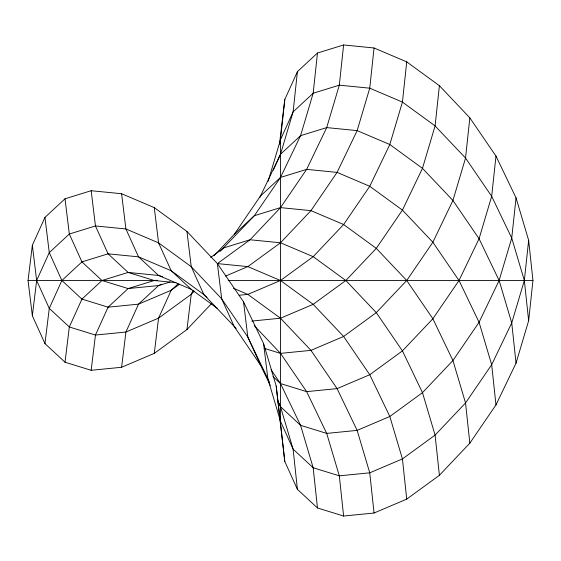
<?xml version="1.0" encoding="UTF-8"?>
<svg xmlns="http://www.w3.org/2000/svg" width="561" height="561" viewBox="0 0 561 561"><rect width="100%" height="100%" fill="white"/><g stroke="black" fill="none" stroke-linecap="round" stroke-linejoin="round"><path stroke-width="0.84" d="M279.49 144.156L284.799 99.507L297.414 71.64L317.47 53.029L343.613 44.964L374.054 47.98L406.725 61.871L439.396 85.7L469.838 117.838L495.98 156.091L516.036 197.858L528.651 240.29L532.95 280.5L528.651 320.71L516.036 363.142L495.98 404.909L469.838 443.162L439.396 475.3L406.725 499.129L374.054 513.02L343.613 516.036L317.47 507.971L297.414 489.36L284.799 461.493L276.201 386.045L263.586 343.613L243.53 301.846L217.388 263.586L186.946 231.448L154.275 207.619L121.604 193.727L91.163 190.712L65.02 198.783L44.964 217.388L32.349 245.262L28.05 280.5L32.349 315.738L44.964 343.613L65.02 362.217L91.163 370.288L121.604 367.273L154.275 353.381L186.946 329.552L211.42 303.711M284.799 99.507L280.079 143.153M297.414 71.64L293.108 111.842L280.5 154.275L273.291 170.2M317.47 53.029L313.171 93.238L300.563 135.671L280.5 177.437L254.357 215.697L220.15 251.321M343.613 44.964L339.314 85.167L326.698 127.599L306.643 169.366L280.5 207.626L250.059 239.764L217.388 263.593L221.686 298.831L234.302 326.698L260.437 364.959L270.283 385.449M374.054 47.98L369.755 88.182L357.147 130.615L337.084 172.381L310.941 210.641L280.5 242.78L247.829 266.608L225.522 276.096M406.725 61.871L402.426 102.081L389.811 144.514L369.755 186.28L343.613 224.533L313.171 256.672L280.5 280.5L247.829 294.392L239.133 295.254M439.396 85.7L435.091 125.909L422.482 168.342L402.426 210.109L376.284 248.362L345.835 280.5L313.171 304.328L280.5 318.22L251.798 321.067M469.838 117.838L465.539 158.041L452.923 200.473L432.868 242.247L406.725 280.5L376.284 312.638L343.613 336.467L310.941 350.359L280.5 353.374L264.161 348.332M495.98 156.091L491.681 196.301L479.066 238.734L459.01 280.5L432.868 318.753L402.426 350.891L369.755 374.72L337.084 388.619L306.643 391.634L280.5 383.563L272.976 376.585M516.036 197.858L511.737 238.067L499.129 280.5L479.066 322.266L452.923 360.527L422.482 392.658L389.811 416.486L357.147 430.385L326.698 433.401L300.563 425.329L280.5 406.725L277.471 400.421M528.651 240.29L524.346 280.5L511.737 322.933L491.681 364.699L465.539 402.959L435.091 435.091L402.426 458.919L369.755 472.818L339.314 475.833L313.171 467.762L293.108 449.158L280.5 421.283L267.892 378.85L247.829 337.084L221.686 298.831L191.245 266.692L158.574 242.864L125.909 228.965L95.461 225.95L69.319 234.021L49.263 252.625L36.654 280.5L32.349 315.738M44.964 343.613L49.263 308.375L61.871 280.5L81.934 261.896L108.077 253.824L138.518 256.84L171.189 270.739L203.853 294.56L206.988 297.47M65.02 362.217L69.319 326.979L81.934 299.104L101.99 280.5L128.132 272.429L158.574 275.444L162.662 276.706M91.163 370.288L95.461 335.05L108.077 307.176L128.132 288.571L154.275 280.5L156.884 280.241M121.604 367.273L125.909 332.035L138.518 304.16L158.574 285.556L161.764 284.196M154.275 353.381L158.574 318.136L171.189 290.261L178.082 283.866M186.946 329.552L191.245 294.308L193.047 290.325M268.137 181.315L280.5 139.717L293.108 111.842L313.171 93.238L339.314 85.167L369.755 88.182L402.426 102.081L435.091 125.909L465.539 158.041L491.681 196.301L511.737 238.067L524.346 280.5L528.651 320.71M259.722 197.633L280.5 154.275L300.563 135.671L326.698 127.599L357.147 130.615L389.811 144.514L422.482 168.342L452.923 200.473L479.066 238.734L499.129 280.5L511.737 322.933L516.036 363.142M214 255.725L234.302 234.302L260.437 196.041L280.5 177.437L306.643 169.366L337.084 172.381L369.755 186.28L402.426 210.109L432.868 242.247L459.01 280.5L479.066 322.266L491.681 364.699L495.98 404.909M194.232 291.159L191.245 294.308L158.574 318.136L125.909 332.035L95.461 335.05L69.319 326.979L49.263 308.375L36.654 280.5L32.349 245.262M234.302 234.302L254.357 215.697L280.5 207.626L310.941 210.641L343.613 224.533L376.284 248.362L406.725 280.5L432.868 318.753L452.923 360.527L465.539 402.959L469.838 443.162M210.705 257.464L223.916 247.829L250.059 239.764L280.5 242.78L313.171 256.672L345.835 280.5L376.284 312.638L402.426 350.891L422.482 392.658L435.091 435.091L439.396 475.3M179.527 284.182L171.189 290.261L138.518 304.16L108.077 307.176L81.934 299.104L61.871 280.5L49.263 252.625L44.964 217.388M170.011 282.022L158.574 285.556L128.132 288.571L101.99 280.5L81.934 261.896L69.319 234.021L65.02 198.783M28.05 280.5L157.753 280.5M228.229 280.5L532.95 280.5M217.388 263.593L247.829 266.608L280.5 280.5L313.171 304.328L343.613 336.467L369.755 374.72L389.811 416.486L402.426 458.919L406.725 499.129M176.021 282.653L154.275 280.5L128.132 272.429L108.077 253.824L95.461 225.95L91.163 190.712M233.488 288.298L247.829 294.392L280.5 318.22L310.941 350.359L337.084 388.619L357.147 430.385L369.755 472.818L374.054 513.02M217.661 308.606L191.245 289.343L158.574 275.444L138.518 256.84L125.909 228.965L121.604 193.727M236.181 328.444L203.853 294.56L191.245 266.692L186.946 231.448M191.245 289.343L171.189 270.739L158.574 242.864L154.275 207.619M254.238 325.646L280.5 353.374L306.643 391.634L326.698 433.401L339.314 475.833L343.613 516.036M271.131 369.846L280.5 383.563L300.563 425.329L313.171 467.762L317.47 507.971M269.694 382.833L267.892 378.85L263.586 343.613M277.26 399.558L280.5 406.725L293.108 449.158L297.414 489.36M260.437 364.959L247.829 337.084L243.53 301.846M276.201 386.045L284.799 461.493M280.5 134.752L280.5 426.248"/></g></svg>
